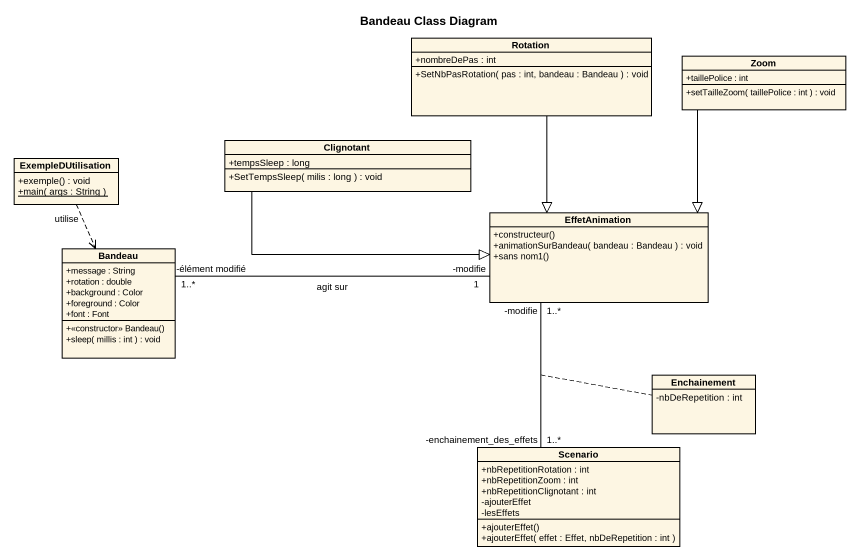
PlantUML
@startuml
title Bandeau Class Diagram
hide circle
hide empty members
skinparam classAttributeIconSize 0
class Rotation {
  +nombreDePas : int
  +SetNbPasRotation( pas : int, bandeau : Bandeau ) : void
}
class Zoom {
  +taillePolice : int
  +setTailleZoom( taillePolice : int ) : void
}
class ExempleDUtilisation {
  +exemple() : void
  {static} +main( args : String )
}
class Clignotant {
  +tempsSleep : long
  +SetTempsSleep( milis : long ) : void
}
class EffetAnimation {
  +constructeur()
  +animationSurBandeau( bandeau : Bandeau ) : void
  +sans nom1()
}
class Bandeau {
  +message : String
  +rotation : double
  +background : Color
  +foreground : Color
  +font : Font
  +<<constructor>> Bandeau()
  +sleep( millis : int ) : void
}
class Enchainement {
  -nbDeRepetition : int
}
class Scenario {
  +nbRepetitionRotation : int
  +nbRepetitionZoom : int
  +nbRepetitionClignotant : int
  -ajouterEffet
  -lesEffets
  +ajouterEffet()
  +ajouterEffet( effet : Effet, nbDeRepetition : int )
}
Rotation --|> EffetAnimation
Zoom --|> EffetAnimation
ExempleDUtilisation ..> Bandeau : utilise
Clignotant -right-|> EffetAnimation
EffetAnimation "-modifie\n1" -left- "-élément modifié\n1..*" Bandeau : agit sur
EffetAnimation "-modifie\n1..*" -- "-enchainement_des_effets\n1..*" Scenario
(EffetAnimation, Scenario) .. Enchainement
@enduml
